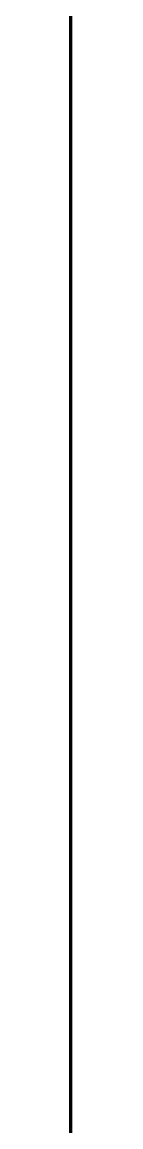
# Model space of a CAD drawing. Header units: inches. Extents: x -3077 to 7201, y 316 to 5463.
# Drawn here: x 5480.3 to 5480.5, y 2290 to 2407.8 of the extents above; entities that cross this region are included whole.
import ezdxf

# ---------------------------------------------------------------- set-up
doc = ezdxf.new("R2010")
doc.units = ezdxf.units.IN

msp = doc.modelspace()

# ---------------------------------------------------------------- linework, layer by layer
at = {"linetype": 'Continuous', "lineweight": 70}
for p, q in [((5480.28, 2099.76), (5480.28, 3747.76)), ((5480.45, 2369.69), (5480.28, 2369.69)), ((5480.28, 2360.99), (5480.38, 2360.99)), ((5480.45, 2360.99), (5480.28, 2360.99)), ((5480.28, 2360.95), (5480.38, 2360.95)), ((5480.28, 2360.95), (5480.38, 2360.95)), ((5480.28, 2360.95), (5480.38, 2360.95)), ((5480.45, 2360.94), (5480.28, 2360.94)), ((5480.45, 2360.94), (5480.38, 2360.94)), ((5480.38, 2360.46), (5480.45, 2360.46)), ((5480.45, 2358.87), (5480.38, 2358.87)), ((5480.45, 2358.86), (5480.38, 2358.86)), ((5480.45, 2356.81), (5480.28, 2356.81)), ((5480.45, 2356.98), (5480.38, 2356.98)), ((5480.38, 2356.85), (5480.45, 2356.85)), ((5480.38, 2353.75), (5480.45, 2353.75)), ((5480.28, 2352.02), (5480.38, 2352.02)), ((5480.28, 2352), (5480.38, 2352)), ((5480.28, 2351.85), (5480.38, 2351.85)), ((5480.28, 2341.15), (5480.45, 2341.15))]:
    msp.add_line(p, q, dxfattribs=at)

doc.saveas('drawing.dxf')
